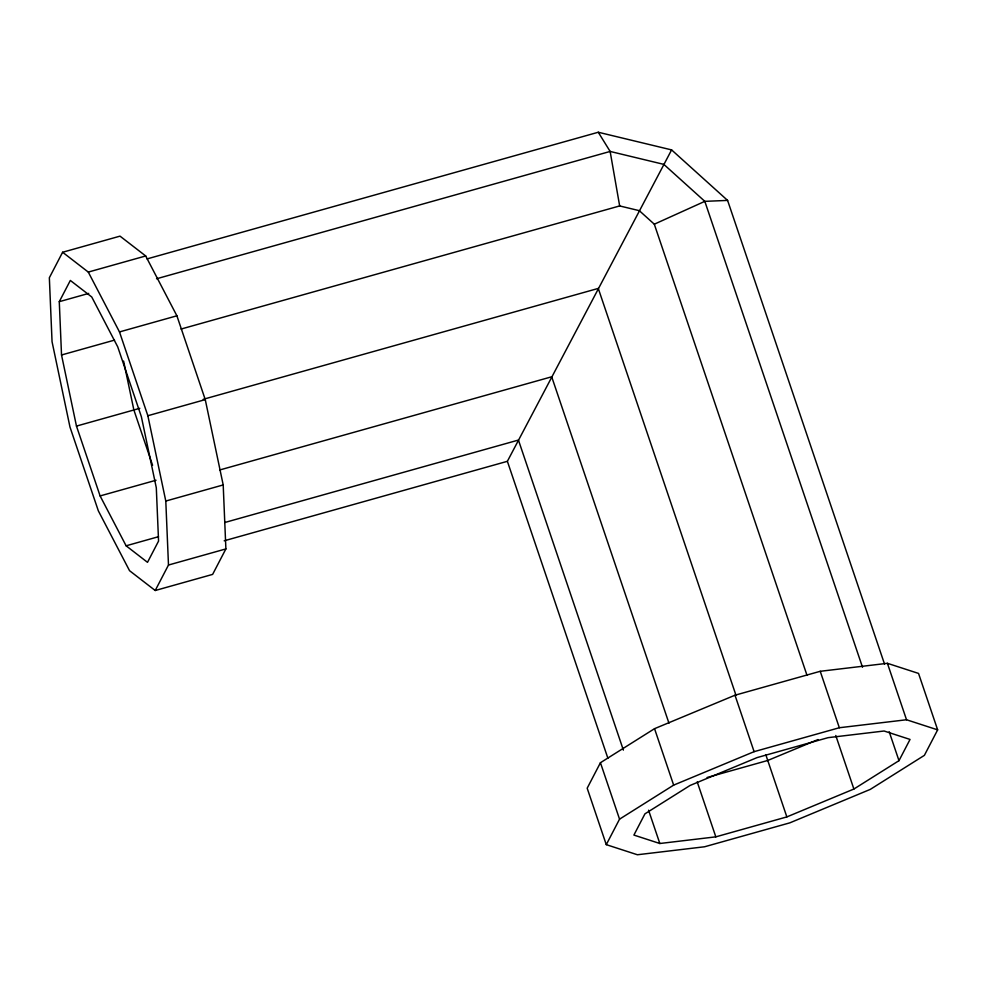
<?xml version="1.0" encoding="UTF-8"?>
<svg xmlns="http://www.w3.org/2000/svg" width="987" height="987" viewBox="0 0 987 987"><rect width="100%" height="100%" fill="white"/><g stroke="black" fill="none" stroke-linecap="round" stroke-linejoin="round"><path stroke-width="1.48" d="M62.613 252.253L49.35 277.742L52.052 341.712L69.978 427.038L98.342 510.847L129.544 570.683L155.218 590.51L212.624 574.397L225.887 548.92L223.198 484.938L205.259 399.612L176.895 315.803L145.694 255.966L120.019 236.14L62.613 252.253L88.287 272.079L119.489 331.928L147.853 415.724L165.791 501.051L168.481 565.033L155.218 590.51M59.282 301.677L70.336 280.444L91.729 296.964L117.724 346.832L141.363 416.674L156.304 487.775L158.562 541.086L147.507 562.331L126.114 545.799L100.106 495.93L76.468 426.088L61.527 354.987L59.282 301.677L88.719 293.41M607.893 758.263L507.38 461.311L671.604 149.901L727.592 200.41L884.512 664.041M600.441 762.717L587.179 788.206L606.277 844.65L637.405 854.754L704.595 846.772L789.834 822.85L870.275 789.39L924.387 755.351L937.65 729.862L918.539 673.418L887.412 663.313L820.234 671.296L734.994 695.218L654.541 728.677L600.441 762.717L619.54 819.161L606.277 844.65M898.984 760.669L910.039 739.436L884.093 731.009L828.105 737.659L757.078 757.597L690.036 785.479L644.943 813.843L633.901 835.076L659.834 843.503L715.822 836.853L786.849 816.915L853.891 789.032L898.984 760.669L889.188 731.725M619.54 819.161L673.652 785.121L754.105 751.662L839.332 727.74L906.522 719.757L937.65 729.862M181.053 329.053L619.663 205.938L639.305 210.663L654.307 224.197L704.817 201.348L727.592 200.41M818.026 739.559L767.75 760.471L707.074 777.509M88.287 272.079L145.694 255.966M147.038 258.915L598.27 132.246L671.604 149.901M156.538 278.778L610.139 151.443L663.832 164.373L704.817 201.348L862.515 667.261M119.489 331.928L176.895 315.803M61.527 354.987L114.517 340.12M76.468 426.088L139.796 408.322M203.211 399.316L598.27 288.414L735.994 695.317M147.853 415.724L205.259 399.612M100.106 495.93L156.045 480.237M219.645 469.997L551.696 376.787L668.964 723.212M165.791 501.051L223.198 484.938M126.114 545.799L158.488 536.706M224.851 522.481L518.434 440.066L623.377 750.12M224.185 540.802L507.38 461.311M168.481 565.033L225.887 548.92M598.27 132.246L610.139 151.443L619.663 205.938M887.412 663.313L906.522 719.757M820.234 671.296L839.332 727.74M835.767 735.488L853.891 789.032M654.307 224.197L807.021 675.367M765.776 754.636L786.849 816.915M734.994 695.218L754.105 751.662M697.204 781.864L715.822 836.853M654.541 728.677L673.652 785.121M648.57 810.216L659.834 843.503M152.59 465.272L133.874 409.975L123.597 361.094"/></g></svg>
